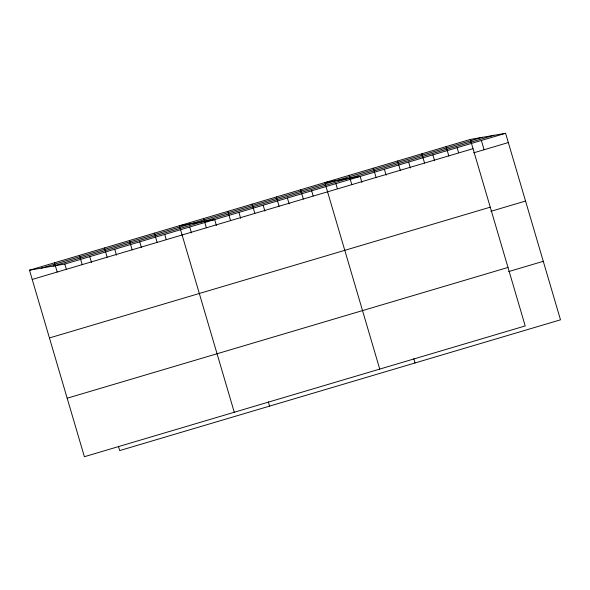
<?xml version="1.0" encoding="UTF-8"?>
<svg xmlns="http://www.w3.org/2000/svg" width="590" height="590" viewBox="0 0 590 590"><rect width="100%" height="100%" fill="white"/><g stroke="black" fill="none" stroke-linecap="round" stroke-linejoin="round"><path stroke-width="0.89" d="M470.311 139.424L525.211 325.938L84.392 456.712L29.5 270.191L470.311 139.424L505.608 133.288L560.5 319.81L119.689 450.576L118.42 446.276M41.145 268.17L481.956 137.396M53.144 266.083L493.955 135.316M29.5 270.191L64.789 264.062L505.608 133.288M32.221 279.446L473.04 148.68M473.696 152.817L508.329 142.544M49.442 337.945L490.253 207.179M490.91 211.316L525.543 201.043M67.179 398.213L507.99 267.447M508.646 271.584L543.287 261.311M481.359 140.479L484.088 149.742M457.117 147.677L458.6 152.722M446.07 146.615L448.791 155.871M432.868 154.868L434.601 160.76M421.821 153.806L424.549 163.061M408.627 162.058L410.36 167.951M397.579 161.004L400.3 170.259M384.385 169.249L386.118 175.142M373.337 168.194L376.059 177.45M361.869 182.332L360.136 176.447L324.847 182.576L379.739 369.097M413.767 358.661L415.036 362.961M349.088 175.385L351.81 184.641M335.894 183.638L337.377 188.682M311.645 190.828L313.135 195.88M300.598 189.766L303.326 199.029M287.404 198.019L289.137 203.911M276.356 196.964L279.077 206.22M263.155 205.209L264.895 211.102M252.107 204.155L254.836 213.41M238.913 212.407L240.646 218.293M227.865 211.345L230.587 220.601M216.405 225.491L214.672 219.598L179.375 225.734L234.274 412.248M268.295 401.812L269.564 406.112M203.624 218.536L206.345 227.792M189.692 227.01L191.425 232.895M164.713 234.422L166.196 239.466M154.396 233.139L157.124 242.394M139.734 241.826L141.467 247.719M129.417 240.55L132.145 249.806M114.748 249.238L116.488 255.131M104.437 247.962L107.159 257.218M89.769 256.65L91.509 262.543M79.458 255.374L82.18 264.63M64.789 264.062L66.279 269.106M54.479 262.779L57.201 272.042"/></g></svg>
